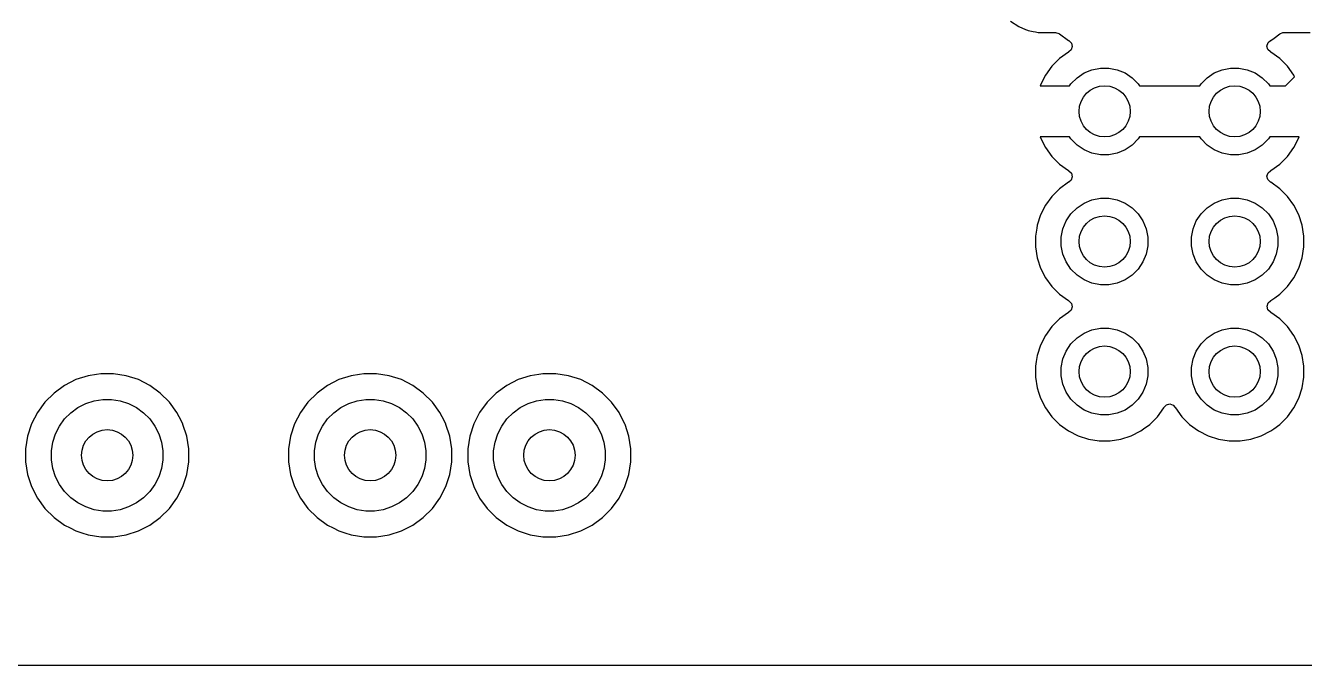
# Model space of a CAD drawing. Extents: x 4.41 to 8.11, y -5.15 to -2.23.
# Drawn here: x 6.531 to 7.514, y -5.153 to -4.661 of the extents above; entities that cross this region are included whole.
import ezdxf

# ---------------------------------------------------------------- set-up
doc = ezdxf.new("R2010")
doc.units = 0
doc.header["$MEASUREMENT"] = 0
doc.layers.add('BLACK', color=7, linetype='CONTINUOUS')

msp = doc.modelspace()

# ---------------------------------------------------------------- linework, layer by layer
at = {"layer": 'BLACK', "linetype": 'CONTINUOUS'}
for p, q in [((7.28819, -4.65764), (7.29465, -4.66195)), ((7.29465, -4.66195), (7.29465, -4.66195)), ((7.29465, -4.66195), (7.29971, -4.66405)), ((7.29971, -4.66405), (7.3014, -4.66475)), ((7.3014, -4.66475), (7.30181, -4.66492)), ((7.30181, -4.66492), (7.30562, -4.66567)), ((7.30562, -4.66567), (7.30752, -4.66605)), ((7.30752, -4.66605), (7.30942, -4.66643)), ((7.30942, -4.66643), (7.30942, -4.66643)), ((7.30942, -4.66643), (7.30942, -4.66643)), ((7.30942, -4.66643), (7.31718, -4.66643)), ((7.31718, -4.66643), (7.32283, -4.66643)), ((7.32283, -4.66643), (7.32547, -4.6672)), ((7.32547, -4.6672), (7.32596, -4.66757)), ((7.32596, -4.66757), (7.33276, -4.67251)), ((7.49093, -4.67075), (7.49542, -4.66748)), ((7.49542, -4.66748), (7.49545, -4.66752)), ((7.49545, -4.66752), (7.49777, -4.66647)), ((7.49777, -4.66647), (7.49843, -4.66643)), ((7.49843, -4.66643), (7.51857, -4.66643)), ((7.33276, -4.67251), (7.33276, -4.67251)), ((7.33276, -4.67251), (7.33276, -4.67251)), ((7.33276, -4.67251), (7.33313, -4.6727)), ((7.33313, -4.6727), (7.33513, -4.67459)), ((7.3349, -4.67986), (7.33313, -4.6814)), ((7.33579, -4.67726), (7.3349, -4.67986)), ((7.33513, -4.67459), (7.33579, -4.67726)), ((7.48547, -4.67684), (7.48636, -4.67424)), ((7.48613, -4.67951), (7.48547, -4.67684)), ((7.48813, -4.6814), (7.48613, -4.67951)), ((7.48636, -4.67424), (7.48813, -4.6727)), ((7.48813, -4.6727), (7.4885, -4.67251)), ((7.4885, -4.67251), (7.49093, -4.67075)), ((7.32601, -4.6865), (7.32009, -4.69241)), ((7.33277, -4.68158), (7.32601, -4.6865)), ((7.32601, -4.6865), (7.32601, -4.6865)), ((7.33313, -4.6814), (7.33277, -4.68158)), ((7.48849, -4.68158), (7.48813, -4.6814)), ((7.49525, -4.6865), (7.48849, -4.68158)), ((7.50117, -4.69241), (7.49525, -4.6865)), ((7.49525, -4.6865), (7.49525, -4.6865)), ((7.31517, -4.69918), (7.31137, -4.70664)), ((7.32009, -4.69241), (7.31517, -4.69918)), ((7.32009, -4.69241), (7.32009, -4.69241)), ((7.3394, -4.70117), (7.34485, -4.69753)), ((7.34485, -4.69753), (7.35092, -4.69502)), ((7.35092, -4.69502), (7.35735, -4.69374)), ((7.35735, -4.69374), (7.36391, -4.69374)), ((7.36391, -4.69374), (7.37034, -4.69502)), ((7.37034, -4.69502), (7.37641, -4.69753)), ((7.37641, -4.69753), (7.38186, -4.70117)), ((7.4394, -4.70117), (7.44485, -4.69753)), ((7.44485, -4.69753), (7.45092, -4.69502)), ((7.45092, -4.69502), (7.45735, -4.69374)), ((7.45735, -4.69374), (7.46391, -4.69374)), ((7.46391, -4.69374), (7.47034, -4.69502)), ((7.47034, -4.69502), (7.4764, -4.69753)), ((7.4764, -4.69753), (7.48186, -4.70117)), ((7.50609, -4.69918), (7.50117, -4.69241)), ((7.50117, -4.69241), (7.50117, -4.69241)), ((7.50672, -4.70043), (7.50609, -4.69918)), ((7.31137, -4.70664), (7.31114, -4.70735)), ((7.31114, -4.70735), (7.33373, -4.70735)), ((7.33373, -4.70735), (7.33476, -4.70581)), ((7.33476, -4.70581), (7.3394, -4.70117)), ((7.38186, -4.70117), (7.3865, -4.70581)), ((7.3865, -4.70581), (7.38753, -4.70735)), ((7.38753, -4.70735), (7.43373, -4.70735)), ((7.43373, -4.70735), (7.43476, -4.70581)), ((7.43476, -4.70581), (7.4394, -4.70117)), ((7.48186, -4.70117), (7.4865, -4.70581)), ((7.4865, -4.70581), (7.48753, -4.70735)), ((7.48753, -4.70735), (7.4998, -4.70735)), ((7.4998, -4.70735), (7.50672, -4.70043)), ((7.33373, -4.74672), (7.31114, -4.74672)), ((7.31114, -4.74672), (7.31137, -4.74744)), ((7.31137, -4.74744), (7.31517, -4.7549)), ((7.33476, -4.74827), (7.33373, -4.74672)), ((7.3394, -4.75291), (7.33476, -4.74827)), ((7.3865, -4.74827), (7.38186, -4.75291)), ((7.38753, -4.74672), (7.3865, -4.74827)), ((7.43373, -4.74672), (7.38753, -4.74672)), ((7.43476, -4.74827), (7.43373, -4.74672)), ((7.4394, -4.75291), (7.43476, -4.74827)), ((7.4865, -4.74827), (7.48186, -4.75291)), ((7.48753, -4.74672), (7.4865, -4.74827)), ((7.50796, -4.74672), (7.48753, -4.74672)), ((7.50609, -4.7549), (7.50989, -4.74744)), ((7.51017, -4.74658), (7.50796, -4.74672)), ((7.50989, -4.74744), (7.51017, -4.74658)), ((7.31517, -4.7549), (7.32009, -4.76166)), ((7.34485, -4.75655), (7.3394, -4.75291)), ((7.35092, -4.75906), (7.34485, -4.75655)), ((7.37641, -4.75655), (7.37034, -4.75906)), ((7.38186, -4.75291), (7.37641, -4.75655)), ((7.44485, -4.75655), (7.4394, -4.75291)), ((7.45092, -4.75906), (7.44485, -4.75655)), ((7.4764, -4.75655), (7.47034, -4.75906)), ((7.48186, -4.75291), (7.4764, -4.75655)), ((7.50117, -4.76166), (7.50609, -4.7549)), ((7.32009, -4.76166), (7.32009, -4.76166)), ((7.32009, -4.76166), (7.32601, -4.76758)), ((7.32601, -4.76758), (7.32601, -4.76758)), ((7.32601, -4.76758), (7.33277, -4.7725)), ((7.35735, -4.76034), (7.35092, -4.75906)), ((7.36391, -4.76034), (7.35735, -4.76034)), ((7.37034, -4.75906), (7.36391, -4.76034)), ((7.45735, -4.76034), (7.45092, -4.75906)), ((7.46391, -4.76034), (7.45735, -4.76034)), ((7.47034, -4.75906), (7.46391, -4.76034)), ((7.48849, -4.7725), (7.49525, -4.76758)), ((7.49525, -4.76758), (7.50117, -4.76166)), ((7.49525, -4.76758), (7.49525, -4.76758)), ((7.50117, -4.76166), (7.50117, -4.76166)), ((7.33277, -4.7725), (7.33313, -4.77268)), ((7.33313, -4.77268), (7.33513, -4.77457)), ((7.33579, -4.77724), (7.3349, -4.77984)), ((7.33513, -4.77457), (7.33579, -4.77724)), ((7.48547, -4.77682), (7.48636, -4.77422)), ((7.48613, -4.77949), (7.48547, -4.77682)), ((7.48636, -4.77422), (7.48813, -4.77268)), ((7.48813, -4.77268), (7.48849, -4.7725)), ((7.32599, -4.78648), (7.32007, -4.7924)), ((7.33276, -4.78156), (7.32599, -4.78648)), ((7.33313, -4.78138), (7.33276, -4.78156)), ((7.3349, -4.77984), (7.33313, -4.78138)), ((7.48813, -4.78138), (7.48613, -4.77949)), ((7.4885, -4.78156), (7.48813, -4.78138)), ((7.49527, -4.78648), (7.4885, -4.78156)), ((7.50119, -4.7924), (7.49527, -4.78648)), ((7.32007, -4.7924), (7.31516, -4.79917)), ((7.3394, -4.80117), (7.34485, -4.79753)), ((7.34485, -4.79753), (7.35092, -4.79502)), ((7.35092, -4.79502), (7.35735, -4.79374)), ((7.35735, -4.79374), (7.36391, -4.79374)), ((7.36391, -4.79374), (7.37034, -4.79502)), ((7.37034, -4.79502), (7.37641, -4.79753)), ((7.37641, -4.79753), (7.38186, -4.80117)), ((7.4394, -4.80117), (7.44485, -4.79753)), ((7.44485, -4.79753), (7.45092, -4.79502)), ((7.45092, -4.79502), (7.45735, -4.79374)), ((7.45735, -4.79374), (7.46391, -4.79374)), ((7.46391, -4.79374), (7.47034, -4.79502)), ((7.47034, -4.79502), (7.4764, -4.79753)), ((7.4764, -4.79753), (7.48186, -4.80117)), ((7.5061, -4.79917), (7.50119, -4.7924)), ((7.31136, -4.80663), (7.30877, -4.81459)), ((7.31516, -4.79917), (7.31136, -4.80663)), ((7.33112, -4.81126), (7.33476, -4.80581)), ((7.33476, -4.80581), (7.3394, -4.80117)), ((7.38186, -4.80117), (7.3865, -4.80581)), ((7.3865, -4.80581), (7.39014, -4.81126)), ((7.43112, -4.81126), (7.43476, -4.80581)), ((7.43476, -4.80581), (7.4394, -4.80117)), ((7.48186, -4.80117), (7.4865, -4.80581)), ((7.4865, -4.80581), (7.49014, -4.81126)), ((7.5099, -4.80663), (7.5061, -4.79917)), ((7.5061, -4.79917), (7.5061, -4.79917)), ((7.5061, -4.79917), (7.5061, -4.79917)), ((7.51249, -4.81459), (7.5099, -4.80663)), ((7.30843, -4.81676), (7.30746, -4.82285)), ((7.30877, -4.81459), (7.30843, -4.81676)), ((7.32733, -4.82376), (7.32861, -4.81733)), ((7.32861, -4.81733), (7.33112, -4.81126)), ((7.39014, -4.81126), (7.39265, -4.81733)), ((7.39265, -4.81733), (7.39393, -4.82376)), ((7.42733, -4.82376), (7.42861, -4.81733)), ((7.42861, -4.81733), (7.43112, -4.81126)), ((7.49014, -4.81126), (7.49265, -4.81733)), ((7.49265, -4.81733), (7.49393, -4.82376)), ((7.5138, -4.82285), (7.51249, -4.81459)), ((7.30746, -4.82285), (7.30746, -4.83122)), ((7.32733, -4.83032), (7.32733, -4.82376)), ((7.39393, -4.82376), (7.39393, -4.83032)), ((7.42733, -4.83032), (7.42733, -4.82376)), ((7.49393, -4.82376), (7.49393, -4.83032)), ((7.5138, -4.83122), (7.5138, -4.82285)), ((7.30746, -4.83122), (7.30877, -4.83949)), ((7.32861, -4.83675), (7.32733, -4.83032)), ((7.33112, -4.84281), (7.32861, -4.83675)), ((7.39265, -4.83675), (7.39014, -4.84281)), ((7.39393, -4.83032), (7.39265, -4.83675)), ((7.42861, -4.83675), (7.42733, -4.83032)), ((7.43112, -4.84281), (7.42861, -4.83675)), ((7.49265, -4.83675), (7.49014, -4.84281)), ((7.49393, -4.83032), (7.49265, -4.83675)), ((7.51249, -4.83949), (7.5138, -4.83122)), ((7.30877, -4.83949), (7.30909, -4.84046)), ((7.30909, -4.84046), (7.31136, -4.84745)), ((7.33476, -4.84827), (7.33112, -4.84281)), ((7.39014, -4.84281), (7.3865, -4.84827)), ((7.43476, -4.84827), (7.43112, -4.84281)), ((7.49014, -4.84281), (7.4865, -4.84827)), ((7.5099, -4.84745), (7.51249, -4.83949)), ((7.31136, -4.84745), (7.31516, -4.85491)), ((7.31516, -4.85491), (7.32007, -4.86168)), ((7.3394, -4.85291), (7.33476, -4.84827)), ((7.34485, -4.85655), (7.3394, -4.85291)), ((7.35092, -4.85906), (7.34485, -4.85655)), ((7.37641, -4.85655), (7.37034, -4.85906)), ((7.38186, -4.85291), (7.37641, -4.85655)), ((7.3865, -4.84827), (7.38186, -4.85291)), ((7.4394, -4.85291), (7.43476, -4.84827)), ((7.44485, -4.85655), (7.4394, -4.85291)), ((7.45092, -4.85906), (7.44485, -4.85655)), ((7.4764, -4.85655), (7.47034, -4.85906)), ((7.48186, -4.85291), (7.4764, -4.85655)), ((7.4865, -4.84827), (7.48186, -4.85291)), ((7.50119, -4.86168), (7.5061, -4.85491)), ((7.5061, -4.85491), (7.5099, -4.84745)), ((7.5061, -4.85491), (7.5061, -4.85491)), ((7.5061, -4.85491), (7.5061, -4.85491)), ((7.32007, -4.86168), (7.32599, -4.86759)), ((7.35735, -4.86034), (7.35092, -4.85906)), ((7.36391, -4.86034), (7.35735, -4.86034)), ((7.37034, -4.85906), (7.36391, -4.86034)), ((7.45735, -4.86034), (7.45092, -4.85906)), ((7.46391, -4.86034), (7.45735, -4.86034)), ((7.47034, -4.85906), (7.46391, -4.86034)), ((7.49527, -4.86759), (7.50119, -4.86168)), ((7.50119, -4.86168), (7.50119, -4.86168)), ((7.50119, -4.86168), (7.50119, -4.86168)), ((7.32599, -4.86759), (7.33276, -4.87251)), ((7.33276, -4.87251), (7.33311, -4.87269)), ((7.33311, -4.87269), (7.33511, -4.87458)), ((7.33511, -4.87458), (7.33577, -4.87725)), ((7.48549, -4.87683), (7.48638, -4.87423)), ((7.48638, -4.87423), (7.48815, -4.87269)), ((7.48815, -4.87269), (7.4885, -4.87251)), ((7.4885, -4.87251), (7.49157, -4.87028)), ((7.49157, -4.87028), (7.49527, -4.86759)), ((7.49527, -4.86759), (7.49527, -4.86759)), ((7.49527, -4.86759), (7.49527, -4.86759)), ((7.32599, -4.88648), (7.32007, -4.8924)), ((7.33276, -4.88157), (7.32599, -4.88648)), ((7.33311, -4.88139), (7.33276, -4.88157)), ((7.33488, -4.87985), (7.33311, -4.88139)), ((7.33577, -4.87725), (7.33488, -4.87985)), ((7.48615, -4.8795), (7.48549, -4.87683)), ((7.48815, -4.88139), (7.48615, -4.8795)), ((7.48847, -4.88155), (7.48815, -4.88139)), ((7.4885, -4.88157), (7.48847, -4.88155)), ((7.49527, -4.88648), (7.4885, -4.88157)), ((7.50119, -4.8924), (7.49527, -4.88648)), ((7.32007, -4.8924), (7.31516, -4.89917)), ((7.34485, -4.89753), (7.35092, -4.89502)), ((7.35092, -4.89502), (7.35735, -4.89374)), ((7.35735, -4.89374), (7.36391, -4.89374)), ((7.36391, -4.89374), (7.37034, -4.89502)), ((7.37034, -4.89502), (7.37641, -4.89753)), ((7.44485, -4.89753), (7.45092, -4.89502)), ((7.45092, -4.89502), (7.45735, -4.89374)), ((7.45735, -4.89374), (7.46391, -4.89374)), ((7.46391, -4.89374), (7.47034, -4.89502)), ((7.47034, -4.89502), (7.4764, -4.89753)), ((7.5061, -4.89917), (7.50119, -4.8924)), ((7.31516, -4.89917), (7.31136, -4.90663)), ((7.33112, -4.91126), (7.33476, -4.90581)), ((7.33476, -4.90581), (7.3394, -4.90117)), ((7.3394, -4.90117), (7.34485, -4.89753)), ((7.37641, -4.89753), (7.38186, -4.90117)), ((7.38186, -4.90117), (7.3865, -4.90581)), ((7.3865, -4.90581), (7.39014, -4.91126)), ((7.43112, -4.91126), (7.43476, -4.90581)), ((7.43476, -4.90581), (7.4394, -4.90117)), ((7.4394, -4.90117), (7.44485, -4.89753)), ((7.4764, -4.89753), (7.48186, -4.90117)), ((7.48186, -4.90117), (7.4865, -4.90581)), ((7.4865, -4.90581), (7.49014, -4.91126)), ((7.5099, -4.90663), (7.5061, -4.89917)), ((7.5061, -4.89917), (7.5061, -4.89917)), ((7.5061, -4.89917), (7.5061, -4.89917)), ((7.30877, -4.91459), (7.30802, -4.91935)), ((7.31136, -4.90663), (7.30877, -4.91459)), ((7.32861, -4.91733), (7.33112, -4.91126)), ((7.39014, -4.91126), (7.39265, -4.91733)), ((7.42861, -4.91733), (7.43112, -4.91126)), ((7.49014, -4.91126), (7.49265, -4.91733)), ((7.51249, -4.91459), (7.5099, -4.90663)), ((7.5138, -4.92285), (7.51249, -4.91459)), ((7.30802, -4.91935), (7.30746, -4.92285)), ((7.30746, -4.92285), (7.30746, -4.93122)), ((7.32733, -4.92376), (7.32861, -4.91733)), ((7.32733, -4.93032), (7.32733, -4.92376)), ((7.39265, -4.91733), (7.39393, -4.92376)), ((7.39393, -4.92376), (7.39393, -4.93032)), ((7.42733, -4.92376), (7.42861, -4.91733)), ((7.42733, -4.93032), (7.42733, -4.92376)), ((7.49265, -4.91733), (7.49393, -4.92376)), ((7.49393, -4.92376), (7.49393, -4.93032)), ((7.5138, -4.93122), (7.5138, -4.92285)), ((6.56971, -4.93323), (6.56092, -4.93771)), ((6.5791, -4.93018), (6.56971, -4.93323)), ((6.56971, -4.93323), (6.56971, -4.93323)), ((6.5856, -4.92915), (6.5791, -4.93018)), ((6.58884, -4.92863), (6.5856, -4.92915)), ((6.59871, -4.92863), (6.58884, -4.92863)), ((6.60359, -4.92941), (6.59871, -4.92863)), ((6.60846, -4.93018), (6.60359, -4.92941)), ((6.61785, -4.93323), (6.60846, -4.93018)), ((6.62664, -4.93771), (6.61785, -4.93323)), ((6.61785, -4.93323), (6.61785, -4.93323)), ((6.77191, -4.93323), (6.76312, -4.93771)), ((6.7813, -4.93018), (6.77191, -4.93323)), ((6.77191, -4.93323), (6.77191, -4.93323)), ((6.7878, -4.92915), (6.7813, -4.93018)), ((6.79105, -4.92863), (6.7878, -4.92915)), ((6.80092, -4.92863), (6.79105, -4.92863)), ((6.80579, -4.92941), (6.80092, -4.92863)), ((6.81067, -4.93018), (6.80579, -4.92941)), ((6.82005, -4.93323), (6.81067, -4.93018)), ((6.82885, -4.93771), (6.82005, -4.93323)), ((6.82005, -4.93323), (6.82005, -4.93323)), ((6.90971, -4.93323), (6.90092, -4.93771)), ((6.9191, -4.93018), (6.90971, -4.93323)), ((6.90971, -4.93323), (6.90971, -4.93323)), ((6.9256, -4.92915), (6.9191, -4.93018)), ((6.92884, -4.92863), (6.9256, -4.92915)), ((6.93871, -4.92863), (6.92884, -4.92863)), ((6.94359, -4.92941), (6.93871, -4.92863)), ((6.94846, -4.93018), (6.94359, -4.92941)), ((6.95785, -4.93323), (6.94846, -4.93018)), ((6.96664, -4.93771), (6.95785, -4.93323)), ((6.95785, -4.93323), (6.95785, -4.93323)), ((7.30746, -4.93122), (7.30877, -4.93949)), ((7.32861, -4.93675), (7.32733, -4.93032)), ((7.39393, -4.93032), (7.39265, -4.93675)), ((7.42861, -4.93675), (7.42733, -4.93032)), ((7.49393, -4.93032), (7.49265, -4.93675)), ((7.51249, -4.93949), (7.5138, -4.93122)), ((6.55293, -4.94351), (6.54595, -4.95049)), ((6.56092, -4.93771), (6.55293, -4.94351)), ((6.63463, -4.94351), (6.62664, -4.93771)), ((6.64161, -4.95049), (6.63463, -4.94351)), ((6.75513, -4.94351), (6.74816, -4.95049)), ((6.76312, -4.93771), (6.75513, -4.94351)), ((6.83683, -4.94351), (6.82885, -4.93771)), ((6.84381, -4.95049), (6.83683, -4.94351)), ((6.89293, -4.94351), (6.88595, -4.95049)), ((6.90092, -4.93771), (6.89293, -4.94351)), ((6.97463, -4.94351), (6.96664, -4.93771)), ((6.98161, -4.95049), (6.97463, -4.94351)), ((7.30877, -4.93949), (7.31008, -4.94351)), ((7.31008, -4.94351), (7.31136, -4.94745)), ((7.33112, -4.94281), (7.32861, -4.93675)), ((7.33476, -4.94827), (7.33112, -4.94281)), ((7.39014, -4.94281), (7.3865, -4.94827)), ((7.39265, -4.93675), (7.39014, -4.94281)), ((7.43112, -4.94281), (7.42861, -4.93675)), ((7.43476, -4.94827), (7.43112, -4.94281)), ((7.49014, -4.94281), (7.4865, -4.94827)), ((7.49265, -4.93675), (7.49014, -4.94281)), ((7.5099, -4.94745), (7.51249, -4.93949)), ((6.54595, -4.95049), (6.54015, -4.95847)), ((6.56585, -4.95864), (6.57131, -4.95468)), ((6.57131, -4.95468), (6.57732, -4.95161)), ((6.57732, -4.95161), (6.58374, -4.94953)), ((6.58374, -4.94953), (6.59041, -4.94847)), ((6.59041, -4.94847), (6.59715, -4.94847)), ((6.59715, -4.94847), (6.60382, -4.94953)), ((6.60382, -4.94953), (6.61023, -4.95161)), ((6.61023, -4.95161), (6.61625, -4.95468)), ((6.61625, -4.95468), (6.62171, -4.95864)), ((6.64741, -4.95847), (6.64161, -4.95049)), ((6.74816, -4.95049), (6.74235, -4.95847)), ((6.76806, -4.95864), (6.77352, -4.95468)), ((6.77352, -4.95468), (6.77953, -4.95161)), ((6.77953, -4.95161), (6.78595, -4.94953)), ((6.78595, -4.94953), (6.79261, -4.94847)), ((6.79261, -4.94847), (6.79936, -4.94847)), ((6.79936, -4.94847), (6.80602, -4.94953)), ((6.80602, -4.94953), (6.81244, -4.95161)), ((6.81244, -4.95161), (6.81845, -4.95468)), ((6.81845, -4.95468), (6.82391, -4.95864)), ((6.84961, -4.95847), (6.84381, -4.95049)), ((6.88595, -4.95049), (6.88015, -4.95847)), ((6.90585, -4.95864), (6.91131, -4.95468)), ((6.91131, -4.95468), (6.91732, -4.95161)), ((6.91732, -4.95161), (6.92374, -4.94953)), ((6.92374, -4.94953), (6.93041, -4.94847)), ((6.93041, -4.94847), (6.93715, -4.94847)), ((6.93715, -4.94847), (6.94382, -4.94953)), ((6.94382, -4.94953), (6.95023, -4.95161)), ((6.95023, -4.95161), (6.95625, -4.95468)), ((6.95625, -4.95468), (6.96171, -4.95864)), ((6.98741, -4.95847), (6.98161, -4.95049)), ((7.31136, -4.94745), (7.31516, -4.95491)), ((7.31516, -4.95491), (7.32007, -4.96168)), ((7.3394, -4.95291), (7.33476, -4.94827)), ((7.34485, -4.95655), (7.3394, -4.95291)), ((7.38186, -4.95291), (7.37641, -4.95655)), ((7.3865, -4.94827), (7.38186, -4.95291)), ((7.40119, -4.96168), (7.4061, -4.95491)), ((7.4061, -4.95491), (7.40628, -4.95456)), ((7.4061, -4.95491), (7.4061, -4.95491)), ((7.4061, -4.95491), (7.4061, -4.95491)), ((7.40628, -4.95456), (7.40817, -4.95256)), ((7.40817, -4.95256), (7.41084, -4.9519)), ((7.41084, -4.9519), (7.41344, -4.95279)), ((7.41344, -4.95279), (7.41498, -4.95456)), ((7.41498, -4.95456), (7.41516, -4.95491)), ((7.41516, -4.95491), (7.42007, -4.96168)), ((7.4394, -4.95291), (7.43476, -4.94827)), ((7.44485, -4.95655), (7.4394, -4.95291)), ((7.48186, -4.95291), (7.4764, -4.95655)), ((7.4865, -4.94827), (7.48186, -4.95291)), ((7.50119, -4.96168), (7.5061, -4.95491)), ((7.5061, -4.95491), (7.5099, -4.94745)), ((7.5061, -4.95491), (7.5061, -4.95491)), ((7.5061, -4.95491), (7.5061, -4.95491)), ((6.54015, -4.95847), (6.53567, -4.96727)), ((6.55712, -4.96887), (6.56108, -4.96341)), ((6.56108, -4.96341), (6.56585, -4.95864)), ((6.62171, -4.95864), (6.62648, -4.96341)), ((6.62648, -4.96341), (6.63044, -4.96887)), ((6.64904, -4.96168), (6.64741, -4.95847)), ((6.65189, -4.96727), (6.64904, -4.96168)), ((6.74235, -4.95847), (6.73787, -4.96727)), ((6.75932, -4.96887), (6.76329, -4.96341)), ((6.76329, -4.96341), (6.76806, -4.95864)), ((6.82391, -4.95864), (6.82868, -4.96341)), ((6.82868, -4.96341), (6.83265, -4.96887)), ((6.85125, -4.96168), (6.84961, -4.95847)), ((6.8541, -4.96727), (6.85125, -4.96168)), ((6.88015, -4.95847), (6.87567, -4.96727)), ((6.89712, -4.96887), (6.90108, -4.96341)), ((6.90108, -4.96341), (6.90585, -4.95864)), ((6.96171, -4.95864), (6.96648, -4.96341)), ((6.96648, -4.96341), (6.97044, -4.96887)), ((6.98904, -4.96168), (6.98741, -4.95847)), ((6.99189, -4.96727), (6.98904, -4.96168)), ((7.32007, -4.96168), (7.32599, -4.96759)), ((7.35092, -4.95906), (7.34485, -4.95655)), ((7.35735, -4.96034), (7.35092, -4.95906)), ((7.36391, -4.96034), (7.35735, -4.96034)), ((7.37034, -4.95906), (7.36391, -4.96034)), ((7.37641, -4.95655), (7.37034, -4.95906)), ((7.39527, -4.96759), (7.40119, -4.96168)), ((7.40119, -4.96168), (7.40119, -4.96168)), ((7.40119, -4.96168), (7.40119, -4.96168)), ((7.42007, -4.96168), (7.42599, -4.96759)), ((7.45092, -4.95906), (7.44485, -4.95655)), ((7.45735, -4.96034), (7.45092, -4.95906)), ((7.46391, -4.96034), (7.45735, -4.96034)), ((7.47034, -4.95906), (7.46391, -4.96034)), ((7.4764, -4.95655), (7.47034, -4.95906)), ((7.49527, -4.96759), (7.50119, -4.96168)), ((7.50119, -4.96168), (7.50119, -4.96168)), ((7.50119, -4.96168), (7.50119, -4.96168)), ((6.53567, -4.96727), (6.53262, -4.97666)), ((6.53567, -4.96727), (6.53567, -4.96727)), ((6.55197, -4.9813), (6.55405, -4.97488)), ((6.55405, -4.97488), (6.55712, -4.96887)), ((6.63044, -4.96887), (6.63351, -4.97488)), ((6.63351, -4.97488), (6.63559, -4.9813)), ((6.652, -4.96759), (6.65189, -4.96727)), ((6.65189, -4.96727), (6.65189, -4.96727)), ((6.65494, -4.97666), (6.652, -4.96759)), ((6.73787, -4.96727), (6.73482, -4.97666)), ((6.73787, -4.96727), (6.73787, -4.96727)), ((6.75417, -4.9813), (6.75626, -4.97488)), ((6.75626, -4.97488), (6.75932, -4.96887)), ((6.83265, -4.96887), (6.83571, -4.97488)), ((6.83571, -4.97488), (6.8378, -4.9813)), ((6.8542, -4.96759), (6.8541, -4.96727)), ((6.8541, -4.96727), (6.8541, -4.96727)), ((6.85714, -4.97666), (6.8542, -4.96759)), ((6.87567, -4.96727), (6.87262, -4.97666)), ((6.87567, -4.96727), (6.87567, -4.96727)), ((6.89197, -4.9813), (6.89405, -4.97488)), ((6.89405, -4.97488), (6.89712, -4.96887)), ((6.97044, -4.96887), (6.97351, -4.97488)), ((6.97351, -4.97488), (6.97559, -4.9813)), ((6.992, -4.96759), (6.99189, -4.96727)), ((6.99189, -4.96727), (6.99189, -4.96727)), ((6.99494, -4.97666), (6.992, -4.96759)), ((7.32599, -4.96759), (7.33276, -4.97251)), ((7.33276, -4.97251), (7.33276, -4.97251)), ((7.33276, -4.97251), (7.33276, -4.97251)), ((7.33276, -4.97251), (7.34022, -4.97631)), ((7.38104, -4.97631), (7.3885, -4.97251)), ((7.3885, -4.97251), (7.39065, -4.97095)), ((7.39065, -4.97095), (7.39527, -4.96759)), ((7.39527, -4.96759), (7.39527, -4.96759)), ((7.39527, -4.96759), (7.39527, -4.96759)), ((7.42599, -4.96759), (7.43276, -4.97251)), ((7.43276, -4.97251), (7.43276, -4.97251)), ((7.43276, -4.97251), (7.43276, -4.97251)), ((7.43276, -4.97251), (7.44022, -4.97631)), ((7.48104, -4.97631), (7.4885, -4.97251)), ((7.4885, -4.97251), (7.49064, -4.97095)), ((7.49064, -4.97095), (7.49527, -4.96759)), ((7.49527, -4.96759), (7.49527, -4.96759)), ((7.49527, -4.96759), (7.49527, -4.96759)), ((6.53262, -4.97666), (6.53107, -4.9864)), ((6.55091, -4.98796), (6.55197, -4.9813)), ((6.63559, -4.9813), (6.63665, -4.98796)), ((6.65648, -4.9864), (6.65494, -4.97666)), ((6.73482, -4.97666), (6.73328, -4.9864)), ((6.75312, -4.98796), (6.75417, -4.9813)), ((6.8378, -4.9813), (6.83885, -4.98796)), ((6.85869, -4.9864), (6.85714, -4.97666)), ((6.87262, -4.97666), (6.87107, -4.9864)), ((6.89091, -4.98796), (6.89197, -4.9813)), ((6.97559, -4.9813), (6.97665, -4.98796)), ((6.99648, -4.9864), (6.99494, -4.97666)), ((7.34022, -4.97631), (7.34818, -4.9789)), ((7.34818, -4.9789), (7.35645, -4.98021)), ((7.35645, -4.98021), (7.35645, -4.98021)), ((7.35645, -4.98021), (7.36481, -4.98021)), ((7.36481, -4.98021), (7.37308, -4.9789)), ((7.36481, -4.98021), (7.36481, -4.98021)), ((7.37308, -4.9789), (7.38104, -4.97631)), ((7.44022, -4.97631), (7.44818, -4.9789)), ((7.44818, -4.9789), (7.45645, -4.98021)), ((7.45645, -4.98021), (7.45645, -4.98021)), ((7.45645, -4.98021), (7.46481, -4.98021)), ((7.46481, -4.98021), (7.47308, -4.9789)), ((7.46481, -4.98021), (7.46481, -4.98021)), ((7.47308, -4.9789), (7.48104, -4.97631)), ((6.53107, -4.9864), (6.53107, -4.99627)), ((6.55091, -4.99471), (6.55091, -4.98796)), ((6.63665, -4.98796), (6.63665, -4.99471)), ((6.65648, -4.99627), (6.65648, -4.9864)), ((6.73328, -4.9864), (6.73328, -4.99627)), ((6.75312, -4.99471), (6.75312, -4.98796)), ((6.83885, -4.98796), (6.83885, -4.99471)), ((6.85869, -4.99627), (6.85869, -4.9864)), ((6.87107, -4.9864), (6.87107, -4.99627)), ((6.89091, -4.99471), (6.89091, -4.98796)), ((6.97665, -4.98796), (6.97665, -4.99471)), ((6.99648, -4.99627), (6.99648, -4.9864)), ((6.53107, -4.99627), (6.53262, -5.00602)), ((6.55197, -5.00138), (6.55091, -4.99471)), ((6.55405, -5.00779), (6.55197, -5.00138)), ((6.63559, -5.00138), (6.63351, -5.00779)), ((6.63665, -4.99471), (6.63559, -5.00138)), ((6.65494, -5.00602), (6.65648, -4.99627)), ((6.73328, -4.99627), (6.73482, -5.00602)), ((6.75417, -5.00138), (6.75312, -4.99471)), ((6.75626, -5.00779), (6.75417, -5.00138)), ((6.8378, -5.00138), (6.83571, -5.00779)), ((6.83885, -4.99471), (6.8378, -5.00138)), ((6.85714, -5.00602), (6.85869, -4.99627)), ((6.87107, -4.99627), (6.87262, -5.00602)), ((6.89197, -5.00138), (6.89091, -4.99471)), ((6.89405, -5.00779), (6.89197, -5.00138)), ((6.97559, -5.00138), (6.97351, -5.00779)), ((6.97665, -4.99471), (6.97559, -5.00138)), ((6.99494, -5.00602), (6.99648, -4.99627)), ((6.53262, -5.00602), (6.53567, -5.01541)), ((6.55712, -5.01381), (6.55405, -5.00779)), ((6.56108, -5.01926), (6.55712, -5.01381)), ((6.63044, -5.01381), (6.62648, -5.01926)), ((6.63351, -5.00779), (6.63044, -5.01381)), ((6.65189, -5.01541), (6.65494, -5.00602)), ((6.73482, -5.00602), (6.73787, -5.01541)), ((6.75932, -5.01381), (6.75626, -5.00779)), ((6.76329, -5.01926), (6.75932, -5.01381)), ((6.83265, -5.01381), (6.82868, -5.01926)), ((6.83571, -5.00779), (6.83265, -5.01381)), ((6.8541, -5.01541), (6.85714, -5.00602)), ((6.87262, -5.00602), (6.87567, -5.01541)), ((6.89712, -5.01381), (6.89405, -5.00779)), ((6.90108, -5.01926), (6.89712, -5.01381)), ((6.97044, -5.01381), (6.96648, -5.01926)), ((6.97351, -5.00779), (6.97044, -5.01381)), ((6.99189, -5.01541), (6.99494, -5.00602)), ((6.53567, -5.01541), (6.53567, -5.01541)), ((6.53567, -5.01541), (6.54014, -5.02419)), ((6.56585, -5.02404), (6.56108, -5.01926)), ((6.57131, -5.028), (6.56585, -5.02404)), ((6.62171, -5.02404), (6.61625, -5.028)), ((6.62648, -5.01926), (6.62171, -5.02404)), ((6.64741, -5.0242), (6.65189, -5.01541)), ((6.73787, -5.01541), (6.73787, -5.01541)), ((6.73787, -5.01541), (6.74235, -5.02419)), ((6.76806, -5.02404), (6.76329, -5.01926)), ((6.77352, -5.028), (6.76806, -5.02404)), ((6.82391, -5.02404), (6.81845, -5.028)), ((6.82868, -5.01926), (6.82391, -5.02404)), ((6.84961, -5.0242), (6.8541, -5.01541)), ((6.87567, -5.01541), (6.87567, -5.01541)), ((6.87567, -5.01541), (6.88014, -5.02419)), ((6.90585, -5.02404), (6.90108, -5.01926)), ((6.91131, -5.028), (6.90585, -5.02404)), ((6.96171, -5.02404), (6.95625, -5.028)), ((6.96648, -5.01926), (6.96171, -5.02404)), ((6.98741, -5.0242), (6.99189, -5.01541)), ((6.54014, -5.02419), (6.54015, -5.0242)), ((6.54015, -5.0242), (6.54595, -5.03219)), ((6.54595, -5.03219), (6.55293, -5.03917)), ((6.57732, -5.03107), (6.57131, -5.028)), ((6.58374, -5.03315), (6.57732, -5.03107)), ((6.59041, -5.03421), (6.58374, -5.03315)), ((6.60382, -5.03315), (6.59715, -5.03421)), ((6.61023, -5.03107), (6.60382, -5.03315)), ((6.61625, -5.028), (6.61023, -5.03107)), ((6.63463, -5.03917), (6.64161, -5.03219)), ((6.64161, -5.03219), (6.64741, -5.0242)), ((6.74235, -5.02419), (6.74235, -5.0242)), ((6.74235, -5.0242), (6.74816, -5.03219)), ((6.74816, -5.03219), (6.75513, -5.03917)), ((6.77953, -5.03107), (6.77352, -5.028)), ((6.78595, -5.03315), (6.77953, -5.03107)), ((6.79261, -5.03421), (6.78595, -5.03315)), ((6.80602, -5.03315), (6.79936, -5.03421)), ((6.81244, -5.03107), (6.80602, -5.03315)), ((6.81845, -5.028), (6.81244, -5.03107)), ((6.83683, -5.03917), (6.84381, -5.03219)), ((6.84381, -5.03219), (6.84961, -5.0242)), ((6.88014, -5.02419), (6.88015, -5.0242)), ((6.88015, -5.0242), (6.88595, -5.03219)), ((6.88595, -5.03219), (6.89293, -5.03917)), ((6.91732, -5.03107), (6.91131, -5.028)), ((6.92374, -5.03315), (6.91732, -5.03107)), ((6.93041, -5.03421), (6.92374, -5.03315)), ((6.94382, -5.03315), (6.93715, -5.03421)), ((6.95023, -5.03107), (6.94382, -5.03315)), ((6.95625, -5.028), (6.95023, -5.03107)), ((6.97463, -5.03917), (6.98161, -5.03219)), ((6.98161, -5.03219), (6.98741, -5.0242)), ((6.55293, -5.03917), (6.56092, -5.04497)), ((6.59715, -5.03421), (6.59041, -5.03421)), ((6.62664, -5.04497), (6.63463, -5.03917)), ((6.75513, -5.03917), (6.76312, -5.04497)), ((6.79936, -5.03421), (6.79261, -5.03421)), ((6.82885, -5.04497), (6.83683, -5.03917)), ((6.89293, -5.03917), (6.90092, -5.04497)), ((6.93715, -5.03421), (6.93041, -5.03421)), ((6.96664, -5.04497), (6.97463, -5.03917)), ((6.56092, -5.04497), (6.56523, -5.04717)), ((6.56523, -5.04717), (6.56971, -5.04945)), ((6.56971, -5.04945), (6.56971, -5.04945)), ((6.56971, -5.04945), (6.5744, -5.05097)), ((6.5744, -5.05097), (6.5791, -5.0525)), ((6.5791, -5.0525), (6.58884, -5.05404)), ((6.59871, -5.05404), (6.60846, -5.0525)), ((6.60846, -5.0525), (6.61785, -5.04945)), ((6.61785, -5.04945), (6.62664, -5.04497)), ((6.76312, -5.04497), (6.76743, -5.04717)), ((6.76743, -5.04717), (6.77191, -5.04945)), ((6.77191, -5.04945), (6.77191, -5.04945)), ((6.77191, -5.04945), (6.77661, -5.05097)), ((6.77661, -5.05097), (6.7813, -5.0525)), ((6.7813, -5.0525), (6.79105, -5.05404)), ((6.80092, -5.05404), (6.81067, -5.0525)), ((6.81067, -5.0525), (6.82005, -5.04945)), ((6.82005, -5.04945), (6.82885, -5.04497)), ((6.90092, -5.04497), (6.90523, -5.04717)), ((6.90523, -5.04717), (6.90971, -5.04945)), ((6.90971, -5.04945), (6.90971, -5.04945)), ((6.90971, -5.04945), (6.9144, -5.05097)), ((6.9144, -5.05097), (6.9191, -5.0525)), ((6.9191, -5.0525), (6.92884, -5.05404)), ((6.93871, -5.05404), (6.94846, -5.0525)), ((6.94846, -5.0525), (6.95785, -5.04945)), ((6.95785, -5.04945), (6.96664, -5.04497)), ((6.58884, -5.05404), (6.58884, -5.05404)), ((6.58884, -5.05404), (6.59871, -5.05404)), ((6.59871, -5.05404), (6.59871, -5.05404)), ((6.79105, -5.05404), (6.79105, -5.05404)), ((6.79105, -5.05404), (6.80092, -5.05404)), ((6.80092, -5.05404), (6.80092, -5.05404)), ((6.92884, -5.05404), (6.92884, -5.05404)), ((6.92884, -5.05404), (6.93871, -5.05404)), ((6.93871, -5.05404), (6.93871, -5.05404)), ((7.77487, -5.15281), (4.41927, -5.15281))]:
    msp.add_line(p, q, dxfattribs=at)
at = {"layer": 'BLACK'}
for centre in [(7.36063, -4.72704), (7.46063, -4.72704), (7.36063, -4.82704), (7.46063, -4.82704), (7.36063, -4.92704), (7.46063, -4.92704), (6.59378, -4.99134), (6.79598, -4.99134), (6.93378, -4.99134)]:
    msp.add_circle(centre, 0.01969, dxfattribs=at)
at = {"layer": 'WHITE'}
for centre in [(7.36063, -4.72704), (7.46063, -4.72704), (7.36063, -4.82704), (7.46063, -4.82704), (7.36063, -4.92704), (7.46063, -4.92704), (6.59378, -4.99134), (6.79598, -4.99134), (6.93378, -4.99134)]:
    msp.add_circle(centre, 0.01969, dxfattribs=at)

doc.saveas('drawing.dxf')
